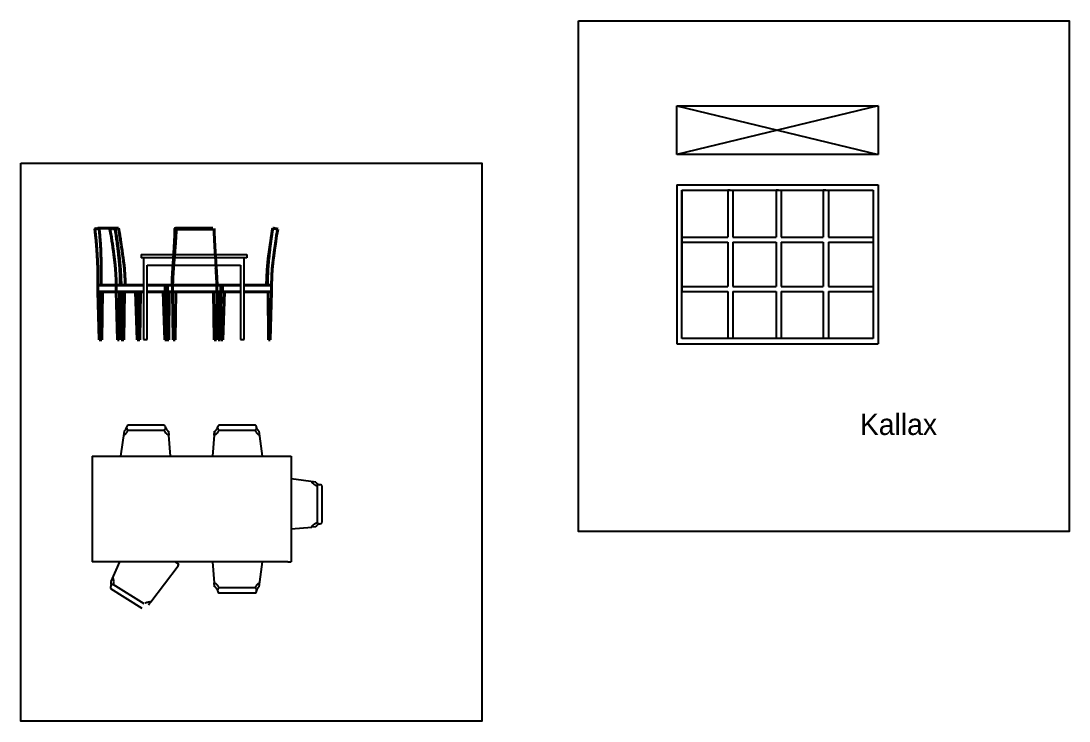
# Model space of a CAD drawing. Header units: centimetres. Extents: x 143523.8 to 143547.5, y 129048.9 to 129064.9.
# Drawn here: x 143537.62 to 143547.51, y 129048.91 to 129055.52 of the extents above; entities that cross this region are included whole.
import ezdxf

# ---------------------------------------------------------------- set-up
doc = ezdxf.new("R2010")
doc.units = ezdxf.units.CM
for name, color, linetype, lineweight in [('ARREDI_1piano', 7, 'Continuous', 25), ('ARREDI_2piano', 7, 'Continuous', 25), ('G-PLANOTM', 6, 'Continuous', 40)]:
    doc.layers.add(name, color=color, linetype=linetype, lineweight=lineweight)

msp = doc.modelspace()

# ---------------------------------------------------------------- linework, layer by layer
at = {"color": 0}
for p, q in [((143545.6274, 129054.7162), (143545.7062, 129054.7162)), ((143545.7062, 129054.7162), (143545.7062, 129054.2573)), ((143543.8068, 129053.9708), (143543.8068, 129052.4708)), ((143543.8068, 129053.9708), (143545.7062, 129053.9708)), ((143545.7062, 129053.9708), (143545.7062, 129052.4708)), ((143543.854, 129052.5199), (143543.854, 129053.9206)), ((143543.854, 129053.9206), (143543.854, 129053.4537)), ((143543.854, 129053.9206), (143544.0833, 129053.9206)), ((143543.8553, 129053.9206), (143545.6577, 129053.9206)), ((143543.8553, 129053.9206), (143544.3113, 129053.9206)), ((143544.0833, 129053.9206), (143544.3193, 129053.9206)), ((143544.3113, 129053.9206), (143544.2877, 129053.9206)), ((143544.2877, 129053.9206), (143544.2877, 129053.6403)), ((143544.3113, 129053.9206), (143544.7673, 129053.9206)), ((143544.3113, 129053.9206), (143544.3349, 129053.9206)), ((143544.3349, 129053.9206), (143544.3349, 129053.6632)), ((143544.7673, 129053.9206), (143544.7437, 129053.9206)), ((143544.7437, 129053.9206), (143544.7437, 129053.63)), ((143544.7565, 129053.9206), (143545.2125, 129053.9206)), ((143544.7673, 129053.9206), (143544.7909, 129053.9206)), ((143544.7909, 129053.9206), (143544.7909, 129053.6363)), ((143545.2125, 129053.9206), (143545.1889, 129053.9206)), ((143545.1889, 129053.9206), (143545.1889, 129053.6284)), ((143545.2125, 129053.9206), (143545.2361, 129053.9206)), ((143545.2361, 129053.9206), (143545.2361, 129053.6949)), ((143545.6577, 129053.9206), (143545.6577, 129052.5199)), ((143544.2877, 129053.6403), (143544.2877, 129053.4773)), ((143544.3349, 129053.6632), (143544.3349, 129053.4773)), ((143545.2361, 129053.6949), (143545.2361, 129053.4773)), ((143544.7437, 129053.63), (143544.7437, 129053.4773)), ((143544.7909, 129053.6363), (143544.7909, 129053.4773)), ((143545.1889, 129053.6284), (143545.1889, 129053.4773)), ((143543.854, 129053.4537), (143543.854, 129053.4773)), ((143543.854, 129053.4773), (143544.0125, 129053.4773)), ((143543.854, 129053.4537), (143543.854, 129052.9868)), ((143543.854, 129053.4537), (143543.854, 129053.4301)), ((143544.0125, 129053.4773), (143544.2877, 129053.4773)), ((143544.3349, 129053.4773), (143544.7437, 129053.4773)), ((143544.7909, 129053.4773), (143545.1889, 129053.4773)), ((143545.2361, 129053.4773), (143545.6577, 129053.4773)), ((143543.854, 129053.4301), (143543.9795, 129053.4301)), ((143543.9795, 129053.4301), (143544.2877, 129053.4301)), ((143544.2877, 129053.4301), (143544.2877, 129053.0104)), ((143544.3349, 129053.4301), (143544.3349, 129053.0104)), ((143544.3349, 129053.4301), (143544.7437, 129053.4301)), ((143544.7437, 129053.4301), (143544.7437, 129053.0104)), ((143544.7909, 129053.4301), (143544.7909, 129053.0104)), ((143544.7909, 129053.4301), (143545.1889, 129053.4301)), ((143545.1889, 129053.4301), (143545.1889, 129053.0104)), ((143545.2361, 129053.4301), (143545.2361, 129053.0104)), ((143545.2361, 129053.4301), (143545.6577, 129053.4301)), ((143543.854, 129052.9868), (143543.854, 129053.0104)), ((143543.854, 129053.0104), (143544.0933, 129053.0104)), ((143543.854, 129052.9868), (143543.854, 129052.9632)), ((143543.854, 129052.9632), (143544.2877, 129052.9632)), ((143544.0933, 129053.0104), (143544.2877, 129053.0104)), ((143544.2877, 129052.9632), (143544.2877, 129052.5199)), ((143544.3349, 129053.0104), (143544.7437, 129053.0104)), ((143544.3349, 129052.9632), (143544.3349, 129052.5199)), ((143544.3349, 129052.9632), (143544.7437, 129052.9632)), ((143544.7437, 129052.9632), (143544.7437, 129052.5199)), ((143544.7909, 129053.0104), (143545.1889, 129053.0104)), ((143544.7909, 129052.9632), (143544.7909, 129052.5199)), ((143544.7909, 129052.9632), (143545.1889, 129052.9632)), ((143545.1889, 129052.9632), (143545.1889, 129052.5199)), ((143545.2361, 129053.0104), (143545.6577, 129053.0104)), ((143545.2361, 129052.9632), (143545.2361, 129052.5199)), ((143545.2361, 129052.9632), (143545.6577, 129052.9632)), ((143543.8068, 129052.4708), (143545.7062, 129052.4708)), ((143545.6577, 129052.5199), (143543.854, 129052.5199)), ((143538.2889, 129051.4113), (143538.2891, 129050.413))]:
    msp.add_line(p, q, dxfattribs=at)
for p, q in [((143538.7502, 129053.3123), (143539.7481, 129053.3123)), ((143538.7502, 129053.3123), (143538.7502, 129053.281)), ((143539.7481, 129053.281), (143538.7502, 129053.281)), ((143538.7731, 129053.281), (143538.7731, 129052.5102)), ((143539.7252, 129052.5102), (143539.7252, 129053.281)), ((143539.7481, 129053.3123), (143539.7481, 129053.281)), ((143538.8091, 129052.5102), (143538.8091, 129053.2147)), ((143538.8091, 129053.2147), (143539.6891, 129053.2147)), ((143539.6891, 129053.2147), (143539.6891, 129052.5102)), ((143538.7731, 129052.5102), (143538.8091, 129052.5102)), ((143539.6891, 129052.5102), (143539.7252, 129052.5102))]:
    msp.add_line(p, q)
at = {"color": 84}
msp.add_lwpolyline([(143542.8777, 129055.5174), (143547.5075, 129055.5174), (143547.5075, 129050.7014), (143542.8777, 129050.7014)], close=True, dxfattribs=at)
at = {"color": 11}
msp.add_lwpolyline([(143537.6175, 129054.1762), (143541.9662, 129054.1762), (143541.9662, 129048.9117), (143537.6175, 129048.9117)], close=True, dxfattribs=at)
at = {"layer": 'ARREDI_1piano'}
for p, q in [((143538.6135, 129051.6768), (143538.6154, 129051.6694)), ((143538.6154, 129051.6694), (143538.6191, 129051.6627)), ((143538.6191, 129051.6627), (143538.6243, 129051.6571)), ((143538.9713, 129051.7042), (143538.6243, 129051.7042)), ((143538.9713, 129051.6571), (143538.9765, 129051.6627)), ((143538.9802, 129051.6694), (143538.9821, 129051.6768)), ((143538.9835, 129051.6788), (143538.9821, 129051.6845)), ((143538.9821, 129051.6768), (143538.9821, 129051.6845)), ((143539.4713, 129051.6788), (143539.4731, 129051.6868)), ((143539.4728, 129051.6768), (143539.4746, 129051.6694)), ((143539.4746, 129051.6694), (143539.4783, 129051.6627)), ((143539.4783, 129051.6627), (143539.4835, 129051.6571)), ((143539.8305, 129051.7042), (143539.4835, 129051.7042)), ((143539.8305, 129051.6571), (143539.8357, 129051.6627)), ((143539.8394, 129051.6694), (143539.8413, 129051.6768)), ((143538.5901, 129051.6462), (143538.5571, 129051.4113)), ((143538.5902, 129051.6462), (143538.5901, 129051.6462)), ((143538.6243, 129051.6571), (143538.9713, 129051.6571)), ((143539.0096, 129051.6462), (143539.0095, 129051.6462)), ((143539.0096, 129051.6462), (143539.013, 129051.6082)), ((143539.0301, 129051.4113), (143539.013, 129051.6082)), ((143539.4419, 129051.6082), (143539.4247, 129051.4113)), ((143539.4418, 129051.6082), (143539.4453, 129051.6462)), ((143539.4453, 129051.6462), (143539.443, 129051.6203)), ((143539.4453, 129051.6462), (143539.4453, 129051.6462)), ((143539.4835, 129051.6571), (143539.8305, 129051.6571)), ((143539.8647, 129051.6462), (143539.8646, 129051.6462)), ((143539.8977, 129051.4113), (143539.8647, 129051.6462)), ((143538.2889, 129051.4113), (143540.1659, 129051.4113)), ((143540.1659, 129051.4113), (143540.1659, 129050.4135)), ((143540.4008, 129051.1649), (143540.1659, 129051.1979)), ((143540.4008, 129051.1649), (143540.4008, 129051.1649)), ((143540.4173, 129051.1359), (143540.4117, 129051.1307)), ((143540.4117, 129051.1307), (143540.4117, 129050.7837)), ((143540.424, 129051.1396), (143540.4173, 129051.1359)), ((143540.4314, 129051.1415), (143540.424, 129051.1396)), ((143540.4588, 129050.7837), (143540.4588, 129051.1307)), ((143540.4117, 129050.7837), (143540.4173, 129050.7785)), ((143540.424, 129050.7748), (143540.4314, 129050.773)), ((143540.4314, 129050.773), (143540.4391, 129050.773)), ((143540.4334, 129050.7715), (143540.4391, 129050.773)), ((143540.1659, 129050.7249), (143540.3628, 129050.742)), ((143540.4008, 129050.7455), (143540.3628, 129050.742)), ((143540.4008, 129050.7455), (143540.4008, 129050.7455)), ((143540.1362, 129050.4135), (143538.2889, 129050.413)), ((143538.5476, 129050.413), (143538.4649, 129050.2291)), ((143538.8428, 129050.0358), (143539.1014, 129050.3764)), ((143539.0995, 129050.3957), (143539.072, 129050.413)), ((143539.108, 129050.3904), (143539.0995, 129050.3957)), ((143539.1042, 129050.3844), (143539.108, 129050.3904)), ((143539.4247, 129050.413), (143539.4418, 129050.2161)), ((143539.8647, 129050.1782), (143539.8977, 129050.413)), ((143540.1362, 129050.4135), (143540.1659, 129050.4135)), ((143538.4649, 129050.2291), (143538.4649, 129050.229)), ((143538.4806, 129050.1996), (143538.4739, 129050.1959)), ((143538.7816, 129050.0167), (143538.488, 129050.2016)), ((143539.4453, 129050.1782), (143539.4418, 129050.2161)), ((143539.4453, 129050.1782), (143539.4453, 129050.1782)), ((143539.8646, 129050.1782), (143539.8647, 129050.1782)), ((143538.4629, 129050.1617), (143538.7565, 129049.9768)), ((143539.4713, 129050.1456), (143539.4728, 129050.1399)), ((143539.4746, 129050.1549), (143539.4728, 129050.1475)), ((143539.4728, 129050.1475), (143539.4728, 129050.1399)), ((143539.4835, 129050.1673), (143539.4783, 129050.1617)), ((143539.8305, 129050.1673), (143539.4835, 129050.1673)), ((143539.4835, 129050.1201), (143539.8305, 129050.1201)), ((143539.8357, 129050.1617), (143539.8305, 129050.1673)), ((143539.8394, 129050.1549), (143539.8357, 129050.1617)), ((143539.8413, 129050.1475), (143539.8394, 129050.1549)), ((143538.8429, 129050.0358), (143538.8198, 129050.0055))]:
    msp.add_line(p, q, dxfattribs=at)
for points in [[(143538.6086, 129051.6667), (143538.6119, 129051.6769), (143538.6135, 129051.6845)], [(143538.6243, 129051.7042), (143538.6191, 129051.6986), (143538.6154, 129051.6919), (143538.6135, 129051.6845), (143538.6135, 129051.6768)], [(143538.9821, 129051.6845), (143538.9802, 129051.6919), (143538.9765, 129051.6986), (143538.9713, 129051.7042)], [(143538.9765, 129051.6627), (143538.9802, 129051.6694)], [(143539.4835, 129051.7042), (143539.4783, 129051.6986), (143539.4746, 129051.6919), (143539.4728, 129051.6845)], [(143539.4728, 129051.6845), (143539.4728, 129051.6768)], [(143539.8413, 129051.6768), (143539.8413, 129051.6845), (143539.8394, 129051.6919), (143539.8357, 129051.6986), (143539.8305, 129051.7042)], [(143539.8357, 129051.6627), (143539.8394, 129051.6694)], [(143539.8462, 129051.6667), (143539.8429, 129051.6769), (143539.8411, 129051.6859), (143539.841, 129051.6861)], [(143540.4213, 129051.1464), (143540.4315, 129051.1431), (143540.4391, 129051.1415)], [(143540.4588, 129051.1307), (143540.4532, 129051.1359), (143540.4465, 129051.1396), (143540.4391, 129051.1415), (143540.4314, 129051.1415)], [(143540.4173, 129050.7785), (143540.424, 129050.7748)], [(143540.4391, 129050.773), (143540.4465, 129050.7748), (143540.4532, 129050.7785), (143540.4588, 129050.7837)], [(143538.4683, 129050.1906), (143538.4643, 129050.1842), (143538.4619, 129050.1769), (143538.4615, 129050.1693), (143538.4629, 129050.1617)], [(143538.4696, 129050.2018), (143538.4669, 129050.1915), (143538.4643, 129050.1842)], [(143538.4739, 129050.1959), (143538.4683, 129050.1906)], [(143538.488, 129050.2016), (143538.4806, 129050.1996)], [(143539.4728, 129050.1399), (143539.4746, 129050.1325), (143539.4783, 129050.1258), (143539.4835, 129050.1201)], [(143539.4783, 129050.1617), (143539.4746, 129050.1549)], [(143539.8305, 129050.1201), (143539.8357, 129050.1258), (143539.8394, 129050.1325), (143539.8413, 129050.1399), (143539.8413, 129050.1475)], [(143539.8462, 129050.1577), (143539.8429, 129050.1475), (143539.8413, 129050.1399)]]:
    msp.add_lwpolyline(points, dxfattribs=at)
msp.add_arc((143539.0901, 129050.385), 0.0142, 322.79165, 48.79165, dxfattribs=at)
for points, knots in [([(143538.5958, 129051.6492), (143538.5977, 129051.651), (143538.6006, 129051.6547), (143538.6044, 129051.6603), (143538.6063, 129051.6632), (143538.6072, 129051.6646)], [-0.8333326, -0.8333326, -0.8333326, -0.8333326, -0.6666667, -0.5833333, -0.5000001, -0.5000001, -0.5000001, -0.5000001]), ([(143538.9904, 129051.6646), (143538.9915, 129051.6632), (143538.9936, 129051.6602), (143538.9958, 129051.6575), (143538.9968, 129051.6561)], [-0.4999999, -0.4999999, -0.4999999, -0.4999999, -0.4166667, -0.3333333, -0.3333333, -0.3333333, -0.3333333]), ([(143539.458, 129051.6561), (143539.4591, 129051.6575), (143539.4612, 129051.6603), (143539.4633, 129051.6632), (143539.4644, 129051.6646)], [0.3333333, 0.3333333, 0.3333333, 0.3333333, 0.4166667, 0.4999999, 0.4999999, 0.4999999, 0.4999999]), ([(143539.8476, 129051.6646), (143539.8486, 129051.6632), (143539.8505, 129051.6603), (143539.8533, 129051.6561), (143539.8562, 129051.6522), (143539.8581, 129051.6502), (143539.859, 129051.6492)], [0.5000001, 0.5000001, 0.5000001, 0.5000001, 0.5833333, 0.6666667, 0.75, 0.8333326, 0.8333326, 0.8333326, 0.8333326]), ([(143538.6078, 129051.6252), (143538.6067, 129051.624), (143538.6045, 129051.6218), (143538.6023, 129051.6194), (143538.6012, 129051.6183)], [0.416667, 0.416667, 0.416667, 0.416667, 0.5, 0.5833333, 0.5833333, 0.5833333, 0.5833333]), ([(143538.621, 129051.647), (143538.6199, 129051.6441), (143538.6177, 129051.639), (143538.6155, 129051.6351), (143538.6144, 129051.6334)], [0.0833336, 0.0833336, 0.0833336, 0.0833336, 0.1666667, 0.2499995, 0.2499995, 0.2499995, 0.2499995]), ([(143539.0026, 129051.6121), (143539.0014, 129051.613), (143538.9991, 129051.6151), (143538.9956, 129051.6185), (143538.9922, 129051.6221), (143538.9898, 129051.6242), (143538.9887, 129051.6254)], [-0.75, -0.75, -0.75, -0.75, -0.6666667, -0.5833333, -0.5, -0.4166668, -0.4166668, -0.4166668, -0.4166668]), ([(143539.4592, 129051.6185), (143539.458, 129051.6174), (143539.4557, 129051.615), (143539.4534, 129051.613), (143539.4523, 129051.6121)], [0.5833334, 0.5833334, 0.5833334, 0.5833334, 0.6666667, 0.75, 0.75, 0.75, 0.75]), ([(143539.4661, 129051.6254), (143539.465, 129051.6242), (143539.4627, 129051.622), (143539.4604, 129051.6197), (143539.4592, 129051.6185)], [0.4166668, 0.4166668, 0.4166668, 0.4166668, 0.5, 0.5833333, 0.5833333, 0.5833333, 0.5833333]), ([(143539.8404, 129051.6334), (143539.8393, 129051.6351), (143539.8371, 129051.6387), (143539.8349, 129051.6447), (143539.8338, 129051.6478)], [-0.2499995, -0.2499995, -0.2499995, -0.2499995, -0.1666667, -0.0833336, -0.0833336, -0.0833336, -0.0833336]), ([(143539.8536, 129051.6183), (143539.8525, 129051.6194), (143539.8503, 129051.6218), (143539.8481, 129051.624), (143539.847, 129051.6252)], [-0.5833333, -0.5833333, -0.5833333, -0.5833333, -0.5, -0.416667, -0.416667, -0.416667, -0.416667]), ([(143540.3798, 129051.1472), (143540.3786, 129051.1483), (143540.3764, 129051.1505), (143540.374, 129051.1527), (143540.3729, 129051.1538)], [0.416667, 0.416667, 0.416667, 0.416667, 0.5, 0.5833333, 0.5833333, 0.5833333, 0.5833333]), ([(143540.4016, 129051.134), (143540.3987, 129051.1351), (143540.3936, 129051.1373), (143540.3897, 129051.1395), (143540.388, 129051.1406)], [0.0833336, 0.0833336, 0.0833336, 0.0833336, 0.1666667, 0.2499995, 0.2499995, 0.2499995, 0.2499995]), ([(143540.4038, 129051.1592), (143540.4056, 129051.1573), (143540.4093, 129051.1545), (143540.4149, 129051.1507), (143540.4178, 129051.1488), (143540.4192, 129051.1478)], [-0.8333326, -0.8333326, -0.8333326, -0.8333326, -0.6666667, -0.5833333, -0.5000001, -0.5000001, -0.5000001, -0.5000001]), ([(143540.3667, 129050.7525), (143540.3676, 129050.7536), (143540.3697, 129050.7559), (143540.3731, 129050.7594), (143540.3767, 129050.7629), (143540.3788, 129050.7652), (143540.38, 129050.7664)], [-0.75, -0.75, -0.75, -0.75, -0.6666667, -0.5833333, -0.5, -0.4166668, -0.4166668, -0.4166668, -0.4166668]), ([(143540.4192, 129050.7646), (143540.4178, 129050.7635), (143540.4148, 129050.7614), (143540.4121, 129050.7593), (143540.4107, 129050.7582)], [-0.4999999, -0.4999999, -0.4999999, -0.4999999, -0.4166667, -0.3333333, -0.3333333, -0.3333333, -0.3333333]), ([(143538.4692, 129050.2146), (143538.4691, 129050.2162), (143538.4689, 129050.2194), (143538.4684, 129050.2221), (143538.4681, 129050.2234)], [0.6666667, 0.6666667, 0.6666667, 0.6666667, 0.75, 0.8333328, 0.8333328, 0.8333328, 0.8333328]), ([(143538.4695, 129050.2044), (143538.4695, 129050.2061), (143538.4694, 129050.2095), (143538.4693, 129050.2129), (143538.4692, 129050.2146)], [0.5000005, 0.5000005, 0.5000005, 0.5000005, 0.5833333, 0.6666663, 0.6666663, 0.6666663, 0.6666663]), ([(143538.4809, 129050.2644), (143538.4819, 129050.264), (143538.4836, 129050.2627), (143538.485, 129050.2608), (143538.4855, 129050.2596)], [-0.9982488, -0.9982488, -0.9982488, -0.9982488, -0.9166667, -0.8333333, -0.8333333, -0.8333333, -0.8333333]), ([(143538.4891, 129050.2468), (143538.4895, 129050.2452), (143538.49, 129050.242), (143538.4907, 129050.239), (143538.491, 129050.2374)], [-0.5833333, -0.5833333, -0.5833333, -0.5833333, -0.5, -0.4166672, -0.4166672, -0.4166672, -0.4166672]), ([(143539.4523, 129050.2123), (143539.4534, 129050.2114), (143539.4557, 129050.2093), (143539.458, 129050.207), (143539.4592, 129050.2058)], [-0.75, -0.75, -0.75, -0.75, -0.6666667, -0.5833334, -0.5833334, -0.5833334, -0.5833334]), ([(143539.4592, 129050.2058), (143539.4604, 129050.2047), (143539.4627, 129050.2023), (143539.465, 129050.2002), (143539.4661, 129050.199)], [-0.5833333, -0.5833333, -0.5833333, -0.5833333, -0.5, -0.4166668, -0.4166668, -0.4166668, -0.4166668]), ([(143539.8338, 129050.1774), (143539.8349, 129050.1803), (143539.8371, 129050.1854), (143539.8393, 129050.1892), (143539.8404, 129050.1909)], [0.0833336, 0.0833336, 0.0833336, 0.0833336, 0.1666667, 0.2499995, 0.2499995, 0.2499995, 0.2499995]), ([(143539.847, 129050.1992), (143539.8481, 129050.2004), (143539.8503, 129050.2026), (143539.8525, 129050.2049), (143539.8536, 129050.2061)], [0.416667, 0.416667, 0.416667, 0.416667, 0.5, 0.5833333, 0.5833333, 0.5833333, 0.5833333]), ([(143539.859, 129050.1751), (143539.8571, 129050.1733), (143539.8543, 129050.1697), (143539.8505, 129050.1641), (143539.8486, 129050.1612), (143539.8476, 129050.1598)], [-0.8333326, -0.8333326, -0.8333326, -0.8333326, -0.6666667, -0.5833333, -0.5000001, -0.5000001, -0.5000001, -0.5000001]), ([(143539.4644, 129050.1598), (143539.4633, 129050.1612), (143539.4612, 129050.1641), (143539.4591, 129050.1668), (143539.458, 129050.1682)], [-0.4999999, -0.4999999, -0.4999999, -0.4999999, -0.4166667, -0.3333333, -0.3333333, -0.3333333, -0.3333333]), ([(143538.8227, 129050.0363), (143538.8243, 129050.0367), (143538.8275, 129050.0374), (143538.8321, 129050.0381), (143538.835, 129050.0384), (143538.8362, 129050.0382)], [0.5833336, 0.5833336, 0.5833336, 0.5833336, 0.6666667, 0.75, 0.8333333, 0.8333333, 0.8333333, 0.8333333])]:
    msp.add_open_spline(points, degree=3, knots=knots, dxfattribs=at)
for points in [[(143538.6072, 129051.6646), (143538.6078, 129051.6654), (143538.6084, 129051.6663), (143538.6086, 129051.6667)], [(143538.9835, 129051.6788), (143538.9883, 129051.6674), (143538.9894, 129051.666), (143538.9904, 129051.6646)], [(143539.4644, 129051.6646), (143539.4654, 129051.666), (143539.4665, 129051.6674), (143539.4713, 129051.6788)], [(143539.8459, 129051.6671), (143539.8465, 129051.6663), (143539.847, 129051.6654), (143539.8476, 129051.6646)], [(143538.588, 129051.6079), (143538.5869, 129051.6076), (143538.5859, 129051.6076), (143538.5848, 129051.6077)], [(143538.5913, 129051.6093), (143538.5902, 129051.6087), (143538.5891, 129051.6084), (143538.588, 129051.6079)], [(143538.5901, 129051.6462), (143538.5911, 129051.6462), (143538.592, 129051.6466), (143538.593, 129051.6471)], [(143538.5946, 129051.6117), (143538.5935, 129051.6108), (143538.5924, 129051.6098), (143538.5913, 129051.6093)], [(143538.593, 129051.6471), (143538.5939, 129051.6476), (143538.5949, 129051.6484), (143538.5958, 129051.6492)], [(143538.5979, 129051.6148), (143538.5968, 129051.6137), (143538.5957, 129051.6127), (143538.5946, 129051.6117)], [(143538.6012, 129051.6183), (143538.6001, 129051.6171), (143538.599, 129051.6159), (143538.5979, 129051.6148)], [(143538.6111, 129051.6289), (143538.61, 129051.6275), (143538.6089, 129051.6263), (143538.6078, 129051.6252)], [(143538.6144, 129051.6334), (143538.6133, 129051.6317), (143538.6122, 129051.6302), (143538.6111, 129051.6289)], [(143538.6243, 129051.6571), (143538.6232, 129051.6533), (143538.6221, 129051.65), (143538.621, 129051.647)], [(143538.9748, 129051.6471), (143538.9736, 129051.65), (143538.9725, 129051.6533), (143538.9713, 129051.6571)], [(143538.9783, 129051.6394), (143538.9771, 129051.6416), (143538.9759, 129051.6446), (143538.9748, 129051.6471)], [(143538.9852, 129051.6291), (143538.9829, 129051.6317), (143538.9806, 129051.6342), (143538.9783, 129051.6394)], [(143538.9887, 129051.6254), (143538.9875, 129051.6265), (143538.9864, 129051.6278), (143538.9852, 129051.6291)], [(143538.9968, 129051.6561), (143538.9979, 129051.6548), (143538.9989, 129051.6534), (143539, 129051.6522)], [(143539, 129051.6522), (143539.0011, 129051.6512), (143539.0021, 129051.65), (143539.0032, 129051.6492)], [(143539.006, 129051.6097), (143539.0049, 129051.6103), (143539.0037, 129051.6112), (143539.0026, 129051.6121)], [(143539.0032, 129051.6492), (143539.0043, 129051.6484), (143539.0053, 129051.6478), (143539.0064, 129051.6471)], [(143539.0095, 129051.6083), (143539.0084, 129051.6086), (143539.0072, 129051.6091), (143539.006, 129051.6097)], [(143539.0064, 129051.6471), (143539.0074, 129051.6466), (143539.0085, 129051.6462), (143539.0096, 129051.6462)], [(143539.013, 129051.6082), (143539.0118, 129051.608), (143539.0107, 129051.6081), (143539.0095, 129051.6083)], [(143539.4453, 129051.6083), (143539.4441, 129051.6081), (143539.443, 129051.608), (143539.4418, 129051.6082)], [(143539.4453, 129051.6462), (143539.4463, 129051.6462), (143539.4474, 129051.6466), (143539.4484, 129051.6471)], [(143539.4488, 129051.6097), (143539.4476, 129051.6091), (143539.4465, 129051.6088), (143539.4453, 129051.6087)], [(143539.4484, 129051.6471), (143539.4495, 129051.6476), (143539.4506, 129051.6484), (143539.4516, 129051.6492)], [(143539.4523, 129051.6121), (143539.4511, 129051.6112), (143539.4499, 129051.6102), (143539.4488, 129051.6097)], [(143539.4516, 129051.6492), (143539.4527, 129051.6501), (143539.4538, 129051.6512), (143539.4548, 129051.6524)], [(143539.4548, 129051.6524), (143539.4559, 129051.6535), (143539.4569, 129051.6548), (143539.458, 129051.6561)], [(143539.4696, 129051.6291), (143539.4685, 129051.6277), (143539.4673, 129051.6265), (143539.4661, 129051.6254)], [(143539.4766, 129051.6394), (143539.4743, 129051.6349), (143539.4719, 129051.6317), (143539.4696, 129051.6291)], [(143539.48, 129051.6471), (143539.4789, 129051.6441), (143539.4777, 129051.6416), (143539.4766, 129051.6394)], [(143539.4835, 129051.6571), (143539.4824, 129051.6533), (143539.4812, 129051.65), (143539.48, 129051.6471)], [(143539.8338, 129051.647), (143539.8327, 129051.65), (143539.8316, 129051.6533), (143539.8305, 129051.6571)], [(143539.8437, 129051.6289), (143539.8426, 129051.6302), (143539.8415, 129051.6315), (143539.8404, 129051.633)], [(143539.847, 129051.6252), (143539.8459, 129051.6263), (143539.8448, 129051.6277), (143539.8437, 129051.6289)], [(143539.8569, 129051.6148), (143539.8558, 129051.6159), (143539.8547, 129051.6171), (143539.8536, 129051.6183)], [(143539.8602, 129051.6117), (143539.8591, 129051.6126), (143539.858, 129051.6137), (143539.8569, 129051.6148)], [(143539.859, 129051.6492), (143539.86, 129051.6484), (143539.8609, 129051.6475), (143539.8619, 129051.6471)], [(143539.8635, 129051.6093), (143539.8624, 129051.61), (143539.8613, 129051.6108), (143539.8602, 129051.6117)], [(143539.8619, 129051.6471), (143539.8628, 129051.6466), (143539.8638, 129051.6462), (143539.8647, 129051.6462)], [(143539.8668, 129051.6079), (143539.8657, 129051.6082), (143539.8646, 129051.6087), (143539.8635, 129051.6093)], [(143539.87, 129051.6077), (143539.869, 129051.6076), (143539.8679, 129051.6076), (143539.8668, 129051.6079)], [(143540.3625, 129051.167), (143540.3622, 129051.1681), (143540.3622, 129051.1692), (143540.3623, 129051.1702)], [(143540.3639, 129051.1637), (143540.3633, 129051.1648), (143540.363, 129051.1659), (143540.3625, 129051.167)], [(143540.4008, 129051.1649), (143540.4008, 129051.164), (143540.4012, 129051.163), (143540.4017, 129051.1621)], [(143540.3663, 129051.1604), (143540.3654, 129051.1615), (143540.3644, 129051.1626), (143540.3639, 129051.1637)], [(143540.3694, 129051.1571), (143540.3683, 129051.1582), (143540.3673, 129051.1593), (143540.3663, 129051.1604)], [(143540.3729, 129051.1538), (143540.3717, 129051.1549), (143540.3705, 129051.156), (143540.3694, 129051.1571)], [(143540.3835, 129051.1439), (143540.3821, 129051.145), (143540.3809, 129051.1461), (143540.3798, 129051.1472)], [(143540.388, 129051.1406), (143540.3863, 129051.1417), (143540.3848, 129051.1428), (143540.3835, 129051.1439)], [(143540.4117, 129051.1307), (143540.4079, 129051.1318), (143540.4046, 129051.1329), (143540.4016, 129051.134)], [(143540.4017, 129051.1621), (143540.4022, 129051.1611), (143540.403, 129051.1602), (143540.4038, 129051.1592)], [(143540.4192, 129051.1478), (143540.42, 129051.1472), (143540.4209, 129051.1467), (143540.4213, 129051.1464)], [(143540.38, 129050.7664), (143540.3811, 129050.7675), (143540.3824, 129050.7687), (143540.3837, 129050.7698)], [(143540.3837, 129050.7698), (143540.3863, 129050.7721), (143540.3888, 129050.7745), (143540.394, 129050.7768)], [(143540.394, 129050.7768), (143540.3962, 129050.7779), (143540.3992, 129050.7791), (143540.4017, 129050.7803)], [(143540.4017, 129050.7803), (143540.4046, 129050.7814), (143540.4079, 129050.7826), (143540.4117, 129050.7837)], [(143540.4334, 129050.7715), (143540.422, 129050.7667), (143540.4206, 129050.7657), (143540.4192, 129050.7646)], [(143540.3628, 129050.742), (143540.3626, 129050.7432), (143540.3627, 129050.7444), (143540.3629, 129050.7455)], [(143540.3629, 129050.7455), (143540.3632, 129050.7467), (143540.3637, 129050.7478), (143540.3643, 129050.749)], [(143540.3643, 129050.749), (143540.3649, 129050.7501), (143540.3658, 129050.7513), (143540.3667, 129050.7525)], [(143540.4017, 129050.7486), (143540.4012, 129050.7476), (143540.4008, 129050.7465), (143540.4008, 129050.7455)], [(143540.4038, 129050.7518), (143540.403, 129050.7508), (143540.4024, 129050.7497), (143540.4017, 129050.7486)], [(143540.4068, 129050.755), (143540.4058, 129050.754), (143540.4046, 129050.7529), (143540.4038, 129050.7518)], [(143540.4107, 129050.7582), (143540.4094, 129050.7572), (143540.408, 129050.7561), (143540.4068, 129050.755)], [(143538.4668, 129050.2268), (143538.4663, 129050.2277), (143538.4656, 129050.2285), (143538.4649, 129050.2291)], [(143538.4681, 129050.2234), (143538.4677, 129050.2247), (143538.4674, 129050.2259), (143538.4668, 129050.2268)], [(143538.4696, 129050.2018), (143538.4696, 129050.2024), (143538.4696, 129050.2034), (143538.4695, 129050.2044)], [(143538.4855, 129050.2596), (143538.4861, 129050.2585), (143538.4866, 129050.2572), (143538.4871, 129050.2558)], [(143538.4871, 129050.2558), (143538.4875, 129050.2545), (143538.4879, 129050.253), (143538.4882, 129050.2515)], [(143538.4902, 129050.2113), (143538.4899, 129050.2088), (143538.4891, 129050.2054), (143538.488, 129050.2016)], [(143538.4882, 129050.2515), (143538.4885, 129050.2499), (143538.4888, 129050.2484), (143538.4891, 129050.2468)], [(143538.4919, 129050.2202), (143538.4916, 129050.2177), (143538.491, 129050.2146), (143538.4902, 129050.2113)], [(143538.491, 129050.2374), (143538.4914, 129050.2358), (143538.4916, 129050.2341), (143538.4919, 129050.2325)], [(143538.4919, 129050.2325), (143538.4921, 129050.2308), (143538.4923, 129050.2291), (143538.4924, 129050.2272)], [(143538.4924, 129050.2272), (143538.4922, 129050.2249), (143538.4923, 129050.2229), (143538.4919, 129050.2202)], [(143539.4418, 129050.2161), (143539.443, 129050.2164), (143539.4441, 129050.2163), (143539.4453, 129050.216)], [(143539.4453, 129050.216), (143539.4465, 129050.2158), (143539.4476, 129050.2153), (143539.4488, 129050.2147)], [(143539.4484, 129050.1773), (143539.4474, 129050.1778), (143539.4463, 129050.1781), (143539.4453, 129050.1782)], [(143539.4516, 129050.1751), (143539.4506, 129050.176), (143539.4495, 129050.1765), (143539.4484, 129050.1773)], [(143539.4488, 129050.2147), (143539.4499, 129050.214), (143539.4511, 129050.2132), (143539.4523, 129050.2123)], [(143539.4548, 129050.1722), (143539.4538, 129050.1732), (143539.4527, 129050.1744), (143539.4516, 129050.1751)], [(143539.4661, 129050.199), (143539.4673, 129050.1979), (143539.4685, 129050.1966), (143539.4696, 129050.1953)], [(143539.4696, 129050.1953), (143539.4719, 129050.1926), (143539.4743, 129050.1902), (143539.4766, 129050.185)], [(143539.4766, 129050.185), (143539.4777, 129050.1828), (143539.4789, 129050.1798), (143539.48, 129050.1773)], [(143539.48, 129050.1773), (143539.4812, 129050.1744), (143539.4824, 129050.1711), (143539.4835, 129050.1673)], [(143539.8305, 129050.1673), (143539.8316, 129050.1711), (143539.8327, 129050.1744), (143539.8338, 129050.1774)], [(143539.8404, 129050.1909), (143539.8415, 129050.1926), (143539.8426, 129050.1941), (143539.8437, 129050.1955)], [(143539.8437, 129050.1955), (143539.8448, 129050.1968), (143539.8459, 129050.198), (143539.847, 129050.1992)], [(143539.8536, 129050.2061), (143539.8547, 129050.2073), (143539.8558, 129050.2085), (143539.8569, 129050.2096)], [(143539.8569, 129050.2096), (143539.858, 129050.2107), (143539.8591, 129050.2117), (143539.8602, 129050.2127)], [(143539.8619, 129050.1773), (143539.8609, 129050.1768), (143539.86, 129050.176), (143539.859, 129050.1751)], [(143539.8602, 129050.2127), (143539.8613, 129050.2136), (143539.8624, 129050.2146), (143539.8635, 129050.2151)], [(143539.8647, 129050.1782), (143539.8638, 129050.1781), (143539.8628, 129050.1778), (143539.8619, 129050.1773)], [(143539.8635, 129050.2151), (143539.8646, 129050.2157), (143539.8657, 129050.216), (143539.8668, 129050.2161)], [(143539.8668, 129050.2161), (143539.8679, 129050.2168), (143539.869, 129050.2168), (143539.8701, 129050.2166)], [(143539.458, 129050.1682), (143539.4569, 129050.1696), (143539.4559, 129050.171), (143539.4548, 129050.1722)], [(143539.4713, 129050.1456), (143539.4665, 129050.157), (143539.4654, 129050.1584), (143539.4644, 129050.1598)], [(143539.8476, 129050.1598), (143539.847, 129050.159), (143539.8465, 129050.1581), (143539.8462, 129050.1577)], [(143538.7899, 129050.0233), (143538.7924, 129050.0251), (143538.7947, 129050.0267), (143538.7969, 129050.0279)], [(143538.7969, 129050.0279), (143538.7991, 129050.0292), (143538.8011, 129050.0302), (143538.8029, 129050.031)], [(143538.8029, 129050.031), (143538.8048, 129050.0318), (143538.8066, 129050.0325), (143538.8083, 129050.033)], [(143538.8083, 129050.033), (143538.81, 129050.0335), (143538.8116, 129050.0339), (143538.8132, 129050.0342)], [(143538.8132, 129050.0342), (143538.8148, 129050.0346), (143538.8179, 129050.0352), (143538.8211, 129050.036), (143538.8227, 129050.0363)], [(143538.8362, 129050.0382), (143538.8376, 129050.0382), (143538.8387, 129050.0377), (143538.8399, 129050.0375)], [(143538.8399, 129050.0375), (143538.841, 129050.0371), (143538.842, 129050.0366), (143538.8429, 129050.0358)]]:
    msp.add_open_spline(points, degree=3, dxfattribs=at)
at = {"layer": 'ARREDI_2piano', "color": 0}
for p, q in [((143543.8068, 129054.2573), (143543.8068, 129054.7162)), ((143543.8068, 129054.7162), (143545.6274, 129054.7162)), ((143543.8068, 129054.7162), (143545.7062, 129054.2573)), ((143545.7062, 129054.7162), (143543.8068, 129054.2573)), ((143545.7062, 129054.2573), (143543.8068, 129054.2573))]:
    msp.add_line(p, q, dxfattribs=at)
at = {"layer": 'G-PLANOTM', "color": 7}
for p, q in [((143538.325, 129053.5569), (143538.3315, 129053.5582)), ((143538.3315, 129053.5582), (143538.3388, 129053.5595)), ((143538.3388, 129053.5595), (143538.3464, 129053.5607)), ((143538.3464, 129053.5607), (143538.3539, 129053.5617)), ((143538.3539, 129053.5617), (143538.5388, 129053.5617)), ((143538.4848, 129053.5582), (143538.4922, 129053.5595)), ((143538.4922, 129053.5595), (143538.4989, 129053.5607)), ((143538.4989, 129053.5607), (143538.5045, 129053.5617)), ((143539.0711, 129053.5569), (143539.073, 129053.5556)), ((143539.073, 129053.5556), (143539.0766, 129053.5544)), ((143539.4287, 129053.5617), (143539.0819, 129053.5617)), ((143539.0819, 129053.5534), (143539.4287, 129053.5534)), ((143539.9937, 129053.5617), (143539.9993, 129053.5607)), ((143540.0211, 129053.5569), (143540.0285, 129053.5556)), ((143540.0285, 129053.5556), (143540.0352, 129053.5544)), ((143539.9774, 129053.4658), (143539.9784, 129053.4719)), ((143539.9398, 129053.1652), (143539.9399, 129053.1677)), ((143539.9352, 129053.0247), (143539.9361, 129053.0527)), ((143538.3428, 129053.0247), (143538.3731, 129053.0247)), ((143538.3428, 129053.0247), (143538.3428, 129052.9629)), ((143538.5154, 129052.9629), (143538.3428, 129052.9629)), ((143538.3428, 129052.9629), (143538.3562, 129052.5076)), ((143538.3707, 129052.9629), (143538.3698, 129052.5076)), ((143538.3731, 129053.0247), (143538.5154, 129053.0247)), ((143538.3877, 129052.9629), (143538.3813, 129052.5076)), ((143538.5154, 129052.9629), (143538.5154, 129053.0248)), ((143538.5154, 129053.0247), (143538.5214, 129053.0247)), ((143538.7731, 129052.9629), (143538.5154, 129052.9629)), ((143538.5154, 129052.9629), (143538.5283, 129052.5076)), ((143538.5214, 129053.0247), (143538.5414, 129053.0247)), ((143538.5414, 129053.0247), (143538.7731, 129053.0247)), ((143538.5484, 129052.9629), (143538.5443, 129052.5076)), ((143538.5493, 129052.9629), (143538.5631, 129052.5076)), ((143538.5767, 129052.5076), (143538.5772, 129052.9629)), ((143538.5882, 129052.5076), (143538.5942, 129052.9629)), ((143538.6996, 129052.9629), (143538.713, 129052.5076)), ((143538.7275, 129052.9629), (143538.7266, 129052.5076)), ((143538.7445, 129052.9629), (143538.7381, 129052.5076)), ((143538.8091, 129053.0247), (143538.9792, 129053.0247)), ((143538.9615, 129052.9629), (143538.8091, 129052.9629)), ((143538.9601, 129052.9629), (143538.9739, 129052.5076)), ((143538.9792, 129052.9629), (143538.9615, 129052.9629)), ((143538.9615, 129052.9629), (143538.9743, 129052.5076)), ((143538.9792, 129053.0247), (143538.9825, 129053.0247)), ((143538.9792, 129053.0247), (143538.9792, 129052.9629)), ((143538.9825, 129052.9629), (143538.9792, 129052.9629)), ((143538.9824, 129053.0247), (143538.9824, 129052.9629)), ((143538.9824, 129053.0247), (143538.9825, 129053.0247)), ((143538.9825, 129052.9629), (143538.9824, 129052.9629)), ((143538.9825, 129053.0247), (143538.9857, 129053.0247)), ((143538.9825, 129053.0247), (143539.0477, 129053.0247)), ((143538.9825, 129052.9629), (143538.9825, 129053.0247)), ((143538.9857, 129052.9629), (143538.9825, 129052.9629)), ((143538.985, 129052.9629), (143538.9825, 129052.9629)), ((143539.0477, 129052.9629), (143538.985, 129052.9629)), ((143538.9897, 129052.5076), (143538.985, 129052.9629)), ((143538.9857, 129053.0247), (143538.9886, 129053.0247)), ((143538.9886, 129052.9629), (143538.9857, 129052.9629)), ((143538.9886, 129053.0247), (143538.991, 129053.0247)), ((143538.9886, 129052.9629), (143538.9945, 129052.9629)), ((143538.9945, 129052.9629), (143538.9904, 129052.5076)), ((143538.991, 129053.0247), (143538.9929, 129053.0247)), ((143538.9929, 129053.0247), (143538.9941, 129053.0247)), ((143538.9941, 129053.0247), (143538.9945, 129053.0247)), ((143538.9945, 129052.9629), (143538.9945, 129053.0247)), ((143538.9945, 129053.0247), (143538.9993, 129053.0247)), ((143538.9993, 129052.9629), (143538.9945, 129052.9629)), ((143538.9945, 129052.9629), (143538.9993, 129052.9629)), ((143538.999, 129052.5076), (143539.005, 129052.9629)), ((143538.9993, 129053.0247), (143539.0007, 129053.0247)), ((143538.9993, 129052.9629), (143539.005, 129052.9629)), ((143539.0007, 129053.0247), (143539.0013, 129053.0247)), ((143539.0013, 129052.9629), (143539.0013, 129053.0247)), ((143539.0169, 129052.9629), (143539.0113, 129052.5076)), ((143539.0477, 129053.0232), (143539.0423, 129053.0232)), ((143539.467, 129053.0232), (143539.0477, 129053.0232)), ((143539.0477, 129053.0232), (143539.0477, 129052.9629)), ((143539.467, 129052.9629), (143539.0477, 129052.9629)), ((143539.0477, 129052.9629), (143539.0796, 129052.9629)), ((143539.0524, 129052.5076), (143539.0477, 129052.9629)), ((143539.0478, 129053.0247), (143539.4669, 129053.0247)), ((143539.0796, 129052.9629), (143539.074, 129052.5076)), ((143539.4406, 129052.5076), (143539.4351, 129052.9629)), ((143539.4351, 129052.9629), (143539.467, 129052.9629)), ((143539.467, 129052.9629), (143539.4622, 129052.5076)), ((143539.4669, 129053.0247), (143539.467, 129053.0247)), ((143539.467, 129053.0247), (143539.4703, 129053.0247)), ((143539.467, 129053.0247), (143539.467, 129053.0232)), ((143539.4704, 129053.0232), (143539.467, 129053.0232)), ((143539.467, 129053.0232), (143539.467, 129052.9629)), ((143539.5075, 129052.9629), (143539.467, 129052.9629)), ((143539.4693, 129053.0247), (143539.4693, 129053.0247)), ((143539.4703, 129053.0247), (143539.5075, 129053.0247)), ((143539.4793, 129052.5076), (143539.4738, 129052.9629)), ((143539.5057, 129052.9629), (143539.5009, 129052.5076)), ((143539.5038, 129053.0247), (143539.5038, 129052.9629)), ((143539.5038, 129053.0247), (143539.5041, 129053.0247)), ((143539.5038, 129052.9629), (143539.5097, 129052.9629)), ((143539.5078, 129052.5076), (143539.5038, 129052.9629)), ((143539.5041, 129053.0247), (143539.5053, 129053.0247)), ((143539.5053, 129053.0247), (143539.5072, 129053.0247)), ((143539.5072, 129053.0247), (143539.5097, 129053.0247)), ((143539.5075, 129053.0247), (143539.5076, 129053.0247)), ((143539.5076, 129052.9629), (143539.5075, 129052.9629)), ((143539.5076, 129052.9629), (143539.5076, 129053.0247)), ((143539.5097, 129053.0247), (143539.5126, 129053.0247)), ((143539.5126, 129052.9629), (143539.5097, 129052.9629)), ((143539.5126, 129053.0247), (143539.5157, 129053.0247)), ((143539.5157, 129052.9629), (143539.5126, 129052.9629)), ((143539.5157, 129053.0247), (143539.519, 129053.0247)), ((143539.519, 129052.9629), (143539.5157, 129052.9629)), ((143539.519, 129053.0247), (143539.6891, 129053.0247)), ((143539.519, 129052.9629), (143539.519, 129053.0247)), ((143539.5367, 129052.9629), (143539.519, 129052.9629)), ((143539.5239, 129052.5076), (143539.5367, 129052.9629)), ((143539.6891, 129052.9629), (143539.5367, 129052.9629)), ((143539.7252, 129053.0247), (143539.9583, 129053.0247)), ((143539.9828, 129052.9629), (143539.7252, 129052.9629)), ((143539.9539, 129052.5076), (143539.9498, 129052.9629)), ((143539.9583, 129053.0247), (143539.9828, 129053.0247)), ((143539.97, 129052.5076), (143539.9828, 129052.9629)), ((143539.9828, 129053.0248), (143539.9828, 129052.9629)), ((143538.3698, 129052.5076), (143538.3562, 129052.5076)), ((143538.3813, 129052.5076), (143538.3698, 129052.5076)), ((143538.5443, 129052.5076), (143538.5283, 129052.5076)), ((143538.5767, 129052.5076), (143538.5631, 129052.5076)), ((143538.5882, 129052.5076), (143538.5767, 129052.5076)), ((143538.7266, 129052.5076), (143538.713, 129052.5076)), ((143538.7381, 129052.5076), (143538.7266, 129052.5076)), ((143538.9743, 129052.5076), (143538.9739, 129052.5076)), ((143538.9904, 129052.5076), (143538.9743, 129052.5076)), ((143539.0113, 129052.5076), (143538.9897, 129052.5076)), ((143538.999, 129052.5076), (143538.9904, 129052.5076)), ((143539.074, 129052.5076), (143539.0524, 129052.5076)), ((143539.4622, 129052.5076), (143539.4406, 129052.5076)), ((143539.5009, 129052.5076), (143539.4793, 129052.5076)), ((143539.5239, 129052.5076), (143539.5078, 129052.5076)), ((143539.97, 129052.5076), (143539.9539, 129052.5076))]:
    msp.add_line(p, q, dxfattribs=at)
for points in [[(143538.3141, 129053.5534), (143538.3161, 129053.5544), (143538.3198, 129053.5556)], [(143538.3198, 129053.5556), (143538.325, 129053.5569)], [(143538.4574, 129053.5534), (143538.463, 129053.5544)], [(143538.463, 129053.5544), (143538.4697, 129053.5556)], [(143538.4697, 129053.5556), (143538.4771, 129053.5569)], [(143538.4771, 129053.5569), (143538.4848, 129053.5582)], [(143538.563, 129053.0247), (143538.5583, 129053.1677), (143538.5475, 129053.2719), (143538.5208, 129053.4658), (143538.5061, 129053.5529), (143538.5045, 129053.5617)], [(143539.0456, 129053.087), (143539.0484, 129053.1364), (143539.0599, 129053.3242), (143539.0687, 129053.4947), (143539.0708, 129053.5565), (143539.0709, 129053.5576)], [(143539.0819, 129053.5617), (143539.0766, 129053.5607), (143539.073, 129053.5595), (143539.0711, 129053.5582), (143539.0711, 129053.5569)], [(143539.0766, 129053.5544), (143539.0819, 129053.5534)], [(143539.4703, 129053.0253), (143539.4666, 129053.0928), (143539.4636, 129053.1503), (143539.4475, 129053.3904), (143539.4411, 129053.5215), (143539.4397, 129053.5576)], [(143539.9352, 129053.0247), (143539.9399, 129053.1677), (143539.9507, 129053.2719), (143539.9774, 129053.4658), (143539.9921, 129053.5529), (143539.9937, 129053.5617)], [(143539.981, 129053.4872), (143539.9921, 129053.5529), (143539.9937, 129053.5617)], [(143539.9993, 129053.5607), (143540.0061, 129053.5595)], [(143540.0061, 129053.5595), (143540.0135, 129053.5582), (143540.0211, 129053.5569)], [(143540.0352, 129053.5544), (143540.0408, 129053.5534)]]:
    msp.add_lwpolyline(points, dxfattribs=at)
for points, knots in [([(143538.3437, 129053.0861), (143538.3438, 129053.1052), (143538.3437, 129053.1576), (143538.3418, 129053.2113), (143538.3394, 129053.2572), (143538.3374, 129053.2898), (143538.3356, 129053.3224), (143538.3336, 129053.3566), (143538.3309, 129053.3946), (143538.3271, 129053.4383), (143538.3218, 129053.4899), (143538.3169, 129053.5309), (143538.3141, 129053.5534)], [0.0833333, 0.0833333, 0.0833333, 0.0833333, 0.1666667, 0.3333333, 0.4166667, 0.5, 0.5833333, 0.6666667, 0.75, 0.8333333, 0.9166667, 1, 1, 1, 1]), ([(143538.5154, 129053.0248), (143538.5153, 129053.0698), (143538.513, 129053.1445), (143538.5069, 129053.2113), (143538.5013, 129053.2572), (143538.497, 129053.2898), (143538.4929, 129053.3224), (143538.4885, 129053.3566), (143538.4833, 129053.3946), (143538.4768, 129053.4383), (143538.4685, 129053.4899), (143538.4614, 129053.5309), (143538.4574, 129053.5534)], [-0.998099, -0.998099, -0.998099, -0.998099, -0.8333333, -0.6666667, -0.5833333, -0.5, -0.4166667, -0.3333333, -0.25, -0.1666667, -0.0833333, 0, 0, 0, 0]), ([(143539.0819, 129053.5534), (143539.08, 129053.5084), (143539.0762, 129053.4344), (143539.0714, 129053.368), (143539.0676, 129053.3224), (143539.0648, 129053.2898), (143539.0619, 129053.2572), (143539.0591, 129053.2228), (143539.0562, 129053.1845), (143539.0543, 129053.1549), (143539.0534, 129053.1388)], [0, 0, 0, 0, 0.1666667, 0.3333333, 0.4166667, 0.5, 0.5833333, 0.6666667, 0.75, 0.8333333, 0.8333333, 0.8333333, 0.8333333]), ([(143540.0408, 129053.5534), (143540.0328, 129053.5084), (143540.0205, 129053.4344), (143540.0112, 129053.368), (143540.0054, 129053.3224), (143540.0012, 129053.2898), (143539.9969, 129053.2572), (143539.9927, 129053.2228), (143539.9889, 129053.1845), (143539.9857, 129053.1402), (143539.9835, 129053.0882), (143539.9829, 129053.047), (143539.9828, 129053.0248)], [0, 0, 0, 0, 0.1666667, 0.3333333, 0.4166667, 0.5, 0.5833333, 0.6666667, 0.75, 0.8333333, 0.9166667, 0.998099, 0.998099, 0.998099, 0.998099]), ([(143538.3683, 129053.4017), (143538.3691, 129053.3879), (143538.3704, 129053.3622), (143538.3716, 129053.3276), (143538.3725, 129053.2951), (143538.3736, 129053.2623), (143538.3747, 129053.2273), (143538.3754, 129053.1871), (143538.3757, 129053.1586), (143538.3755, 129053.1409)], [0.25, 0.25, 0.25, 0.25, 0.3333333, 0.4166667, 0.5, 0.5833333, 0.6666667, 0.75, 0.8333333, 0.8333333, 0.8333333, 0.8333333]), ([(143538.5281, 129053.4018), (143538.5299, 129053.3879), (143538.5328, 129053.3622), (143538.5353, 129053.3392), (143538.5364, 129053.328)], [0.25, 0.25, 0.25, 0.25, 0.3333333, 0.4166666, 0.4166666, 0.4166666, 0.4166666]), ([(143538.6016, 129053.0248), (143538.6012, 129053.0473), (143538.5999, 129053.0891), (143538.5969, 129053.1422), (143538.5931, 129053.1877), (143538.5887, 129053.2272), (143538.584, 129053.2624), (143538.5792, 129053.2952), (143538.5747, 129053.3274), (143538.5697, 129053.363), (143538.5664, 129053.3863), (143538.5645, 129053.3997)], [-0.9981275, -0.9981275, -0.9981275, -0.9981275, -0.9166667, -0.8333333, -0.75, -0.6666667, -0.5833333, -0.5, -0.4166667, -0.3333333, -0.25, -0.25, -0.25, -0.25]), ([(143539.9618, 129053.328), (143539.963, 129053.3392), (143539.9656, 129053.363), (143539.968, 129053.3864), (143539.9696, 129053.3997)], [-0.4166666, -0.4166666, -0.4166666, -0.4166666, -0.3333333, -0.25, -0.25, -0.25, -0.25]), ([(143539.0534, 129053.1388), (143539.0524, 129053.1227), (143539.0506, 129053.0882), (143539.0487, 129053.047), (143539.0478, 129053.0248)], [0.8333333, 0.8333333, 0.8333333, 0.8333333, 0.9166667, 0.998099, 0.998099, 0.998099, 0.998099])]:
    msp.add_open_spline(points, degree=3, knots=knots, dxfattribs=at)
for points in [[(143538.3539, 129053.5617), (143538.3565, 129053.539), (143538.3587, 129053.5183), (143538.3606, 129053.4992)], [(143538.5045, 129053.5617), (143538.5083, 129053.539), (143538.5116, 129053.5183), (143538.5146, 129053.4992)], [(143538.5491, 129053.4992), (143538.546, 129053.5183), (143538.5426, 129053.539), (143538.5388, 129053.5617)], [(143539.9836, 129053.4992), (143539.9866, 129053.5183), (143539.9899, 129053.539), (143539.9937, 129053.5617)], [(143538.3606, 129053.4992), (143538.3624, 129053.4801), (143538.3639, 129053.4626), (143538.3652, 129053.4465)], [(143538.3652, 129053.4465), (143538.3665, 129053.4304), (143538.3675, 129053.4156), (143538.3683, 129053.4017)], [(143538.5146, 129053.4992), (143538.5175, 129053.4801), (143538.52, 129053.4627), (143538.5223, 129053.4465)], [(143538.5223, 129053.4465), (143538.5245, 129053.4304), (143538.5264, 129053.4156), (143538.5281, 129053.4018)], [(143538.5574, 129053.4465), (143538.5549, 129053.4627), (143538.5518, 129053.4819), (143538.5485, 129053.5019)], [(143538.5641, 129053.4018), (143538.5621, 129053.4156), (143538.5601, 129053.4293), (143538.5574, 129053.4465)], [(143539.9701, 129053.4018), (143539.9718, 129053.4156), (143539.9734, 129053.4293), (143539.9759, 129053.4465)], [(143539.9759, 129053.4465), (143539.9782, 129053.4627), (143539.9811, 129053.4819), (143539.9843, 129053.5019)], [(143538.5364, 129053.328), (143538.5376, 129053.3168), (143538.5398, 129053.2952), (143538.5433, 129053.2623), (143538.5457, 129053.2391), (143538.5468, 129053.2265)], [(143539.9514, 129053.2265), (143539.9525, 129053.2389), (143539.9549, 129053.2624), (143539.9584, 129053.2952), (143539.9606, 129053.3167), (143539.9618, 129053.328)], [(143538.5468, 129053.2265), (143538.5479, 129053.214), (143538.5489, 129053.2005), (143538.5499, 129053.1867)], [(143538.5499, 129053.1867), (143538.5508, 129053.1726), (143538.5518, 129053.1585), (143538.5523, 129053.1409)], [(143539.4606, 129053.1388), (143539.4595, 129053.1549), (143539.4585, 129053.1697), (143539.4574, 129053.1835)], [(143539.9459, 129053.1409), (143539.9466, 129053.1574), (143539.9474, 129053.1726), (143539.9483, 129053.1867)], [(143539.9483, 129053.1867), (143539.9493, 129053.2009), (143539.9503, 129053.214), (143539.9514, 129053.2265)], [(143538.3428, 129053.0232), (143538.3433, 129053.0461), (143538.3436, 129053.0669), (143538.3437, 129053.0861)], [(143538.3748, 129053.087), (143538.3744, 129053.068), (143538.3739, 129053.0472), (143538.3731, 129053.0248)], [(143538.3755, 129053.1409), (143538.3754, 129053.1243), (143538.375, 129053.1047), (143538.3745, 129053.0843)], [(143538.5523, 129053.1409), (143538.5529, 129053.1244), (143538.5532, 129053.1047), (143538.5533, 129053.0843)], [(143538.5533, 129053.0843), (143538.554, 129053.068), (143538.554, 129053.0472), (143538.5538, 129053.0248)], [(143539.0424, 129053.0248), (143539.0434, 129053.0473), (143539.0445, 129053.068), (143539.0456, 129053.087)], [(143539.467, 129053.0232), (143539.4648, 129053.0689), (143539.4627, 129053.1066), (143539.4606, 129053.1388)], [(143539.9444, 129053.0248), (143539.9442, 129053.0473), (143539.9443, 129053.068), (143539.9445, 129053.087)], [(143539.9445, 129053.087), (143539.9448, 129053.1065), (143539.9453, 129053.1244), (143539.9459, 129053.1409)], [(143539.4703, 129053.0253), (143539.4703, 129053.0246), (143539.4704, 129053.0239), (143539.4704, 129053.0232)]]:
    msp.add_open_spline(points, degree=3, dxfattribs=at)

# ---------------------------------------------------------------- texts
at = {"color": 0, "insert": (143545.5337, 129051.8109), "char_height": 0.2, "attachment_point": 1}
msp.add_mtext_dynamic_manual_height_columns('Kallax', width=2.369349, gutter_width=1, heights=[0], dxfattribs=at)

doc.saveas('drawing.dxf')
